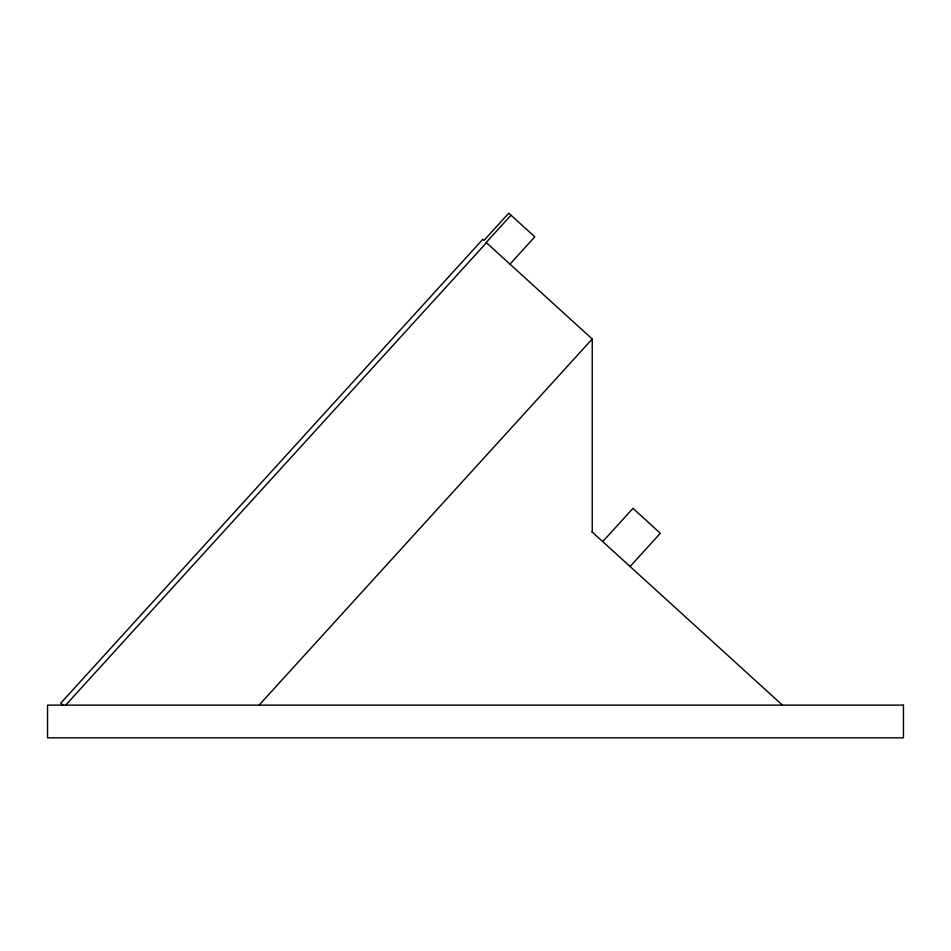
<?xml version="1.0" encoding="UTF-8"?>
<svg xmlns="http://www.w3.org/2000/svg" width="951" height="951" viewBox="0 0 951 951"><rect width="100%" height="100%" fill="white"/><g stroke="black" fill="none" stroke-linecap="round" stroke-linejoin="round"><path stroke-width="1.43" d="M511.02 215.199L486.175 242.493L592.235 338.996L592.235 532.073M65.702 705.119L486.436 242.731M509.962 264.14L534.795 236.835L508.785 213.167L483.94 240.46L482.739 239.367L60.757 703.134L62.944 705.119M259.1 705.119L592.235 338.996M602.72 541.606L632.962 508.369L660.327 533.273L630.085 566.511M592.069 531.918L782.423 705.119M903.45 705.119L47.55 705.119L47.55 737.833L903.45 737.833L903.45 705.119"/></g></svg>
